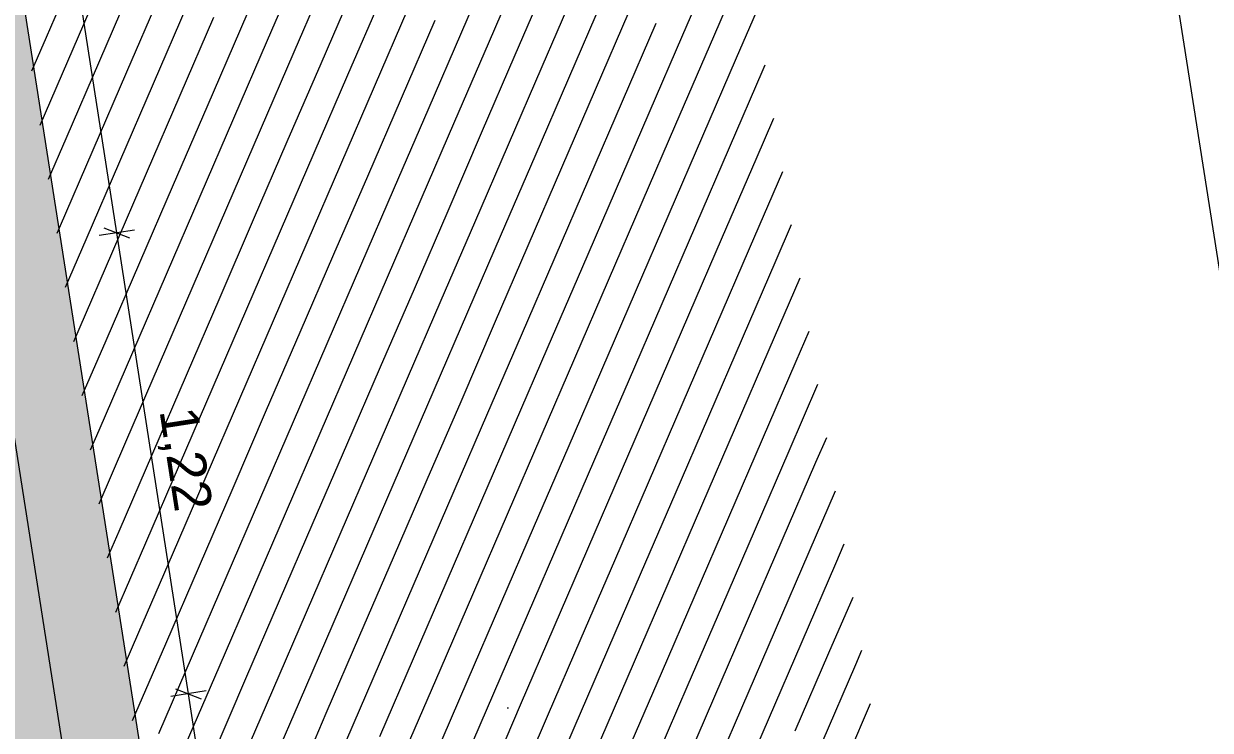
# Model space of a CAD drawing. Header units: millimetres. Extents: x 12535370 to 12592842, y 356201668 to 356234587.
# Drawn here: x 12556462 to 12559566, y 356212874 to 356214722 of the extents above; entities that cross this region are included whole.
import ezdxf
from ezdxf.enums import TextEntityAlignment as Align

# ---------------------------------------------------------------- set-up
doc = ezdxf.new("R2010")
doc.units = ezdxf.units.MM
doc.header["$MEASUREMENT"] = 0
doc.linetypes.add('Dot & Dashed', pattern=[6702.78, 3527.78, -1763.89, 0, -1411.11])
for name, color, linetype in [('New_015 Innenwände', 7, 'Continuous'), ('New_290 Raster _ Achsen', 7, 'Continuous'), ('New_GRUNDSTÜCKSGRENZE', 7, 'Continuous')]:
    doc.layers.add(name, color=color, linetype=linetype)
for name, color, linetype, lineweight in [('New_015 Innenwände_Pen_No__1', 7, 'Continuous', 13), ('New_255 Plangrafiken_Pen_No__39', 8, 'Continuous', 13), ('New_290 Raster _ Achsen_Pen_No__108', 7, 'Continuous', 13), ('New_GRUNDSTÜCKSGRENZE_Pen_No__1', 7, 'Continuous', 13)]:
    doc.layers.add(name, color=color, linetype=linetype, lineweight=lineweight)
doc.styles.add('GENERATED_STYLE_1', font='arial.ttf')
doc.dimstyles.new('GENERATED_STYLE__1', dxfattribs={"dimtxt": 125, "dimasz": 47.5, "dimexe": 0.18, "dimexo": 2, "dimgap": 0, "dimtad": 1, "dimlfac": 0.001, "dimzin": 0, "dimdsep": 46, "dimtxsty": 'GENERATED_STYLE_1', "dimblk": 'ARROWHEAD_2', "dimblk1": 'ARROWHEAD_2', "dimblk2": 'ARROWHEAD_2', "dimcen": 0.09, "dimclrd": 7, "dimclre": 7, "dimclrt": 7, "dimadec": 0, "dimazin": 0, "dimtfac": 1, "dimtdec": 4, "dimtmove": 0, "dimatfit": 3, "dimfxl": 1, "dimtolj": 1, "dimtzin": 0, "dimarcsym": 0})
doc.dimstyles.new('GENERATED_STYLE__2', dxfattribs={"dimtxt": 100, "dimasz": 47.5, "dimexe": 0.18, "dimexo": 2, "dimgap": 0, "dimtad": 1, "dimlfac": 0.001, "dimzin": 0, "dimdsep": 46, "dimtxsty": 'GENERATED_STYLE_1', "dimblk": 'ARROWHEAD_2', "dimblk1": 'ARROWHEAD_2', "dimblk2": 'ARROWHEAD_2', "dimcen": 0.09, "dimclrd": 7, "dimclre": 7, "dimclrt": 7, "dimadec": 0, "dimazin": 0, "dimtfac": 1, "dimtdec": 4, "dimtmove": 0, "dimatfit": 3, "dimfxl": 1, "dimtolj": 1, "dimtzin": 0, "dimarcsym": 0})

# ---------------------------------------------------------------- blocks, each defined once
blk = doc.blocks.new('*X17', base_point=(12240439.2, 356160438.4))
at = {"layer": 'New_255 Plangrafiken_Pen_No__39', "color": 8, "linetype": 'Continuous', "lineweight": 13}
for p, q in [((12557116.5, 356214912.3), (12557028.5, 356214708.4)), ((12557116.5, 356214912.3), (12557028.5, 356214708.4)), ((12557695, 356214904.4), (12557606.9, 356214700.5)), ((12557695, 356214904.4), (12557606.9, 356214700.5)), ((12556608.1, 356214890), (12556520, 356214686.1)), ((12556608.1, 356214890), (12556520, 356214686.1)), ((12557186.6, 356214882.1), (12557098.5, 356214678.1)), ((12557186.6, 356214882.1), (12557098.5, 356214678.1)), ((12557765.1, 356214874.1), (12557677, 356214670.2)), ((12557765.1, 356214874.1), (12557677, 356214670.2)), ((12558273.5, 356214896.5), (12558185.4, 356214692.6)), ((12558273.5, 356214896.5), (12558185.4, 356214692.6)), ((12556678.2, 356214859.7), (12556590.1, 356214655.8)), ((12556678.2, 356214859.7), (12556590.1, 356214655.8)), ((12557256.7, 356214851.8), (12557168.6, 356214647.9)), ((12557256.7, 356214851.8), (12557168.6, 356214647.9)), ((12557835.1, 356214843.9), (12557747, 356214640)), ((12557835.1, 356214843.9), (12557747, 356214640)), ((12558343.5, 356214866.2), (12558255.4, 356214662.3)), ((12558343.5, 356214866.2), (12558255.4, 356214662.3)), ((12556748.2, 356214829.5), (12556660.2, 356214625.5)), ((12556748.2, 356214829.5), (12556660.2, 356214625.5)), ((12557326.7, 356214821.5), (12557238.6, 356214617.6)), ((12557326.7, 356214821.5), (12557238.6, 356214617.6)), ((12557905.2, 356214813.6), (12557817.1, 356214609.7)), ((12557905.2, 356214813.6), (12557817.1, 356214609.7)), ((12556818.3, 356214799.2), (12556730.2, 356214595.3)), ((12556818.3, 356214799.2), (12556730.2, 356214595.3)), ((12557396.8, 356214791.3), (12557308.7, 356214587.4)), ((12557396.8, 356214791.3), (12557308.7, 356214587.4)), ((12557975.2, 356214783.3), (12557887.1, 356214579.4)), ((12557975.2, 356214783.3), (12557887.1, 356214579.4)), ((12556888.3, 356214768.9), (12556800.3, 356214565)), ((12556888.3, 356214768.9), (12556800.3, 356214565)), ((12557466.8, 356214761), (12557378.7, 356214557.1)), ((12557466.8, 356214761), (12557378.7, 356214557.1)), ((12558045.3, 356214753.1), (12557957.2, 356214549.2)), ((12558045.3, 356214753.1), (12557957.2, 356214549.2)), ((12558377.7, 356214752.8), (12558325.5, 356214632)), ((12558377.7, 356214752.8), (12558325.5, 356214632)), ((12556958.4, 356214738.7), (12556870.3, 356214534.8)), ((12556958.4, 356214738.7), (12556870.3, 356214534.8)), ((12557536.9, 356214730.7), (12557448.8, 356214526.8)), ((12557536.9, 356214730.7), (12557448.8, 356214526.8)), ((12558115.3, 356214722.8), (12558027.3, 356214518.9)), ((12558115.3, 356214722.8), (12558027.3, 356214518.9)), ((12556520, 356214686.1), (12556482.1, 356214598.2)), ((12556520, 356214686.1), (12556482.1, 356214598.2)), ((12557028.5, 356214708.4), (12556940.4, 356214504.5)), ((12557028.5, 356214708.4), (12556940.4, 356214504.5)), ((12557606.9, 356214700.5), (12557518.8, 356214496.6)), ((12557606.9, 356214700.5), (12557518.8, 356214496.6)), ((12558185.4, 356214692.6), (12558097.3, 356214488.6)), ((12558185.4, 356214692.6), (12558097.3, 356214488.6)), ((12556590.1, 356214655.8), (12556504.1, 356214456.6)), ((12556590.1, 356214655.8), (12556504.1, 356214456.6)), ((12557098.5, 356214678.1), (12557010.4, 356214474.2)), ((12557098.5, 356214678.1), (12557010.4, 356214474.2)), ((12557677, 356214670.2), (12557588.9, 356214466.3)), ((12557677, 356214670.2), (12557588.9, 356214466.3)), ((12558255.4, 356214662.3), (12558167.4, 356214458.4)), ((12558255.4, 356214662.3), (12558167.4, 356214458.4)), ((12556660.2, 356214625.5), (12556572.1, 356214421.6)), ((12556660.2, 356214625.5), (12556572.1, 356214421.6)), ((12557168.6, 356214647.9), (12557080.5, 356214444)), ((12557168.6, 356214647.9), (12557080.5, 356214444)), ((12557747, 356214640), (12557658.9, 356214436)), ((12557747, 356214640), (12557658.9, 356214436)), ((12558325.5, 356214632), (12558237.4, 356214428.1)), ((12558325.5, 356214632), (12558237.4, 356214428.1)), ((12556730.2, 356214595.3), (12556642.1, 356214391.4)), ((12556730.2, 356214595.3), (12556642.1, 356214391.4)), ((12557238.6, 356214617.6), (12557150.5, 356214413.7)), ((12557238.6, 356214617.6), (12557150.5, 356214413.7)), ((12557817.1, 356214609.7), (12557729, 356214405.8)), ((12557817.1, 356214609.7), (12557729, 356214405.8)), ((12558395.6, 356214601.8), (12558307.5, 356214397.9)), ((12558395.6, 356214601.8), (12558307.5, 356214397.9)), ((12558400.7, 356214613.6), (12558395.6, 356214601.8)), ((12558400.7, 356214613.6), (12558395.6, 356214601.8)), ((12556800.3, 356214565), (12556712.2, 356214361.1)), ((12556800.3, 356214565), (12556712.2, 356214361.1)), ((12557308.7, 356214587.4), (12557220.6, 356214383.4)), ((12557308.7, 356214587.4), (12557220.6, 356214383.4)), ((12557887.1, 356214579.4), (12557799.1, 356214375.5)), ((12557887.1, 356214579.4), (12557799.1, 356214375.5)), ((12556870.3, 356214534.8), (12556782.2, 356214330.8)), ((12556870.3, 356214534.8), (12556782.2, 356214330.8)), ((12557378.7, 356214557.1), (12557290.6, 356214353.2)), ((12557378.7, 356214557.1), (12557290.6, 356214353.2)), ((12557957.2, 356214549.2), (12557869.1, 356214345.3)), ((12557957.2, 356214549.2), (12557869.1, 356214345.3)), ((12556940.4, 356214504.5), (12556852.3, 356214300.6)), ((12556940.4, 356214504.5), (12556852.3, 356214300.6)), ((12557448.8, 356214526.8), (12557360.7, 356214322.9)), ((12557448.8, 356214526.8), (12557360.7, 356214322.9)), ((12558027.3, 356214518.9), (12557939.2, 356214315)), ((12558027.3, 356214518.9), (12557939.2, 356214315)), ((12557010.4, 356214474.2), (12556922.3, 356214270.3)), ((12557010.4, 356214474.2), (12556922.3, 356214270.3)), ((12557518.8, 356214496.6), (12557430.8, 356214292.7)), ((12557518.8, 356214496.6), (12557430.8, 356214292.7)), ((12557588.9, 356214466.3), (12557500.8, 356214262.4)), ((12557588.9, 356214466.3), (12557500.8, 356214262.4)), ((12558097.3, 356214488.6), (12558009.2, 356214284.7)), ((12558097.3, 356214488.6), (12558009.2, 356214284.7)), ((12558423.7, 356214474.4), (12558377.5, 356214367.6)), ((12558423.7, 356214474.4), (12558377.5, 356214367.6)), ((12557080.5, 356214444), (12556992.4, 356214240.1)), ((12557080.5, 356214444), (12556992.4, 356214240.1)), ((12557658.9, 356214436), (12557570.9, 356214232.1)), ((12557658.9, 356214436), (12557570.9, 356214232.1)), ((12558167.4, 356214458.4), (12558079.3, 356214254.5)), ((12558167.4, 356214458.4), (12558079.3, 356214254.5)), ((12556572.1, 356214421.6), (12556526, 356214315.1)), ((12556572.1, 356214421.6), (12556526, 356214315.1)), ((12557150.5, 356214413.7), (12557062.4, 356214209.8)), ((12557150.5, 356214413.7), (12557062.4, 356214209.8)), ((12557729, 356214405.8), (12557640.9, 356214201.9)), ((12557729, 356214405.8), (12557640.9, 356214201.9)), ((12558237.4, 356214428.1), (12558149.3, 356214224.2)), ((12558237.4, 356214428.1), (12558149.3, 356214224.2)), ((12556642.1, 356214391.4), (12556554, 356214187.5)), ((12556642.1, 356214391.4), (12556554, 356214187.5)), ((12557220.6, 356214383.4), (12557132.5, 356214179.5)), ((12557220.6, 356214383.4), (12557132.5, 356214179.5)), ((12557799.1, 356214375.5), (12557711, 356214171.6)), ((12557799.1, 356214375.5), (12557711, 356214171.6)), ((12558307.5, 356214397.9), (12558219.4, 356214193.9)), ((12558307.5, 356214397.9), (12558219.4, 356214193.9)), ((12556712.2, 356214361.1), (12556624.1, 356214157.2)), ((12556712.2, 356214361.1), (12556624.1, 356214157.2)), ((12557290.6, 356214353.2), (12557202.6, 356214149.3)), ((12557290.6, 356214353.2), (12557202.6, 356214149.3)), ((12557869.1, 356214345.3), (12557781, 356214141.3)), ((12557869.1, 356214345.3), (12557781, 356214141.3)), ((12558377.5, 356214367.6), (12558289.4, 356214163.7)), ((12558377.5, 356214367.6), (12558289.4, 356214163.7)), ((12556782.2, 356214330.8), (12556694.1, 356214126.9)), ((12556782.2, 356214330.8), (12556694.1, 356214126.9)), ((12557360.7, 356214322.9), (12557272.6, 356214119)), ((12557360.7, 356214322.9), (12557272.6, 356214119)), ((12557939.2, 356214315), (12557851.1, 356214111.1)), ((12557939.2, 356214315), (12557851.1, 356214111.1)), ((12558446.7, 356214335.3), (12558359.5, 356214133.4)), ((12558446.7, 356214335.3), (12558359.5, 356214133.4)), ((12556852.3, 356214300.6), (12556764.2, 356214096.7)), ((12556852.3, 356214300.6), (12556764.2, 356214096.7)), ((12557430.8, 356214292.7), (12557342.7, 356214088.7)), ((12557430.8, 356214292.7), (12557342.7, 356214088.7)), ((12558009.2, 356214284.7), (12557921.1, 356214080.8)), ((12558009.2, 356214284.7), (12557921.1, 356214080.8)), ((12556922.3, 356214270.3), (12556834.3, 356214066.4)), ((12556922.3, 356214270.3), (12556834.3, 356214066.4)), ((12557500.8, 356214262.4), (12557412.7, 356214058.5)), ((12557500.8, 356214262.4), (12557412.7, 356214058.5)), ((12558079.3, 356214254.5), (12557991.2, 356214050.6)), ((12558079.3, 356214254.5), (12557991.2, 356214050.6)), ((12556992.4, 356214240.1), (12556904.3, 356214036.1)), ((12556992.4, 356214240.1), (12556904.3, 356214036.1)), ((12557570.9, 356214232.1), (12557482.8, 356214028.2)), ((12557570.9, 356214232.1), (12557482.8, 356214028.2)), ((12558149.3, 356214224.2), (12558061.2, 356214020.3)), ((12558149.3, 356214224.2), (12558061.2, 356214020.3)), ((12556554, 356214187.5), (12556548, 356214173.5)), ((12556554, 356214187.5), (12556548, 356214173.5)), ((12557062.4, 356214209.8), (12556974.4, 356214005.9)), ((12557062.4, 356214209.8), (12556974.4, 356214005.9)), ((12557640.9, 356214201.9), (12557552.8, 356213998)), ((12557640.9, 356214201.9), (12557552.8, 356213998)), ((12558219.4, 356214193.9), (12558131.3, 356213990)), ((12558219.4, 356214193.9), (12558131.3, 356213990)), ((12558469.7, 356214196.1), (12558429.5, 356214103.2)), ((12558469.7, 356214196.1), (12558429.5, 356214103.2)), ((12556624.1, 356214157.2), (12556570, 356214032)), ((12556624.1, 356214157.2), (12556570, 356214032)), ((12557132.5, 356214179.5), (12557044.4, 356213975.6)), ((12557132.5, 356214179.5), (12557044.4, 356213975.6)), ((12557711, 356214171.6), (12557622.9, 356213967.7)), ((12557711, 356214171.6), (12557622.9, 356213967.7)), ((12558289.4, 356214163.7), (12558201.3, 356213959.8)), ((12558289.4, 356214163.7), (12558201.3, 356213959.8)), ((12556694.1, 356214126.9), (12556606.1, 356213923)), ((12556694.1, 356214126.9), (12556606.1, 356213923)), ((12557202.6, 356214149.3), (12557114.5, 356213945.4)), ((12557202.6, 356214149.3), (12557114.5, 356213945.4)), ((12557781, 356214141.3), (12557692.9, 356213937.4)), ((12557781, 356214141.3), (12557692.9, 356213937.4)), ((12558359.5, 356214133.4), (12558271.4, 356213929.5)), ((12558359.5, 356214133.4), (12558271.4, 356213929.5)), ((12556764.2, 356214096.7), (12556676.1, 356213892.8)), ((12556764.2, 356214096.7), (12556676.1, 356213892.8)), ((12557272.6, 356214119), (12557184.5, 356213915.1)), ((12557272.6, 356214119), (12557184.5, 356213915.1)), ((12557851.1, 356214111.1), (12557763, 356213907.2)), ((12557851.1, 356214111.1), (12557763, 356213907.2)), ((12558429.5, 356214103.2), (12558341.5, 356213899.2)), ((12558429.5, 356214103.2), (12558341.5, 356213899.2)), ((12556834.3, 356214066.4), (12556746.2, 356213862.5)), ((12556834.3, 356214066.4), (12556746.2, 356213862.5)), ((12557342.7, 356214088.7), (12557254.6, 356213884.8)), ((12557342.7, 356214088.7), (12557254.6, 356213884.8)), ((12557921.1, 356214080.8), (12557833, 356213876.9)), ((12557921.1, 356214080.8), (12557833, 356213876.9)), ((12556904.3, 356214036.1), (12556816.2, 356213832.2)), ((12556904.3, 356214036.1), (12556816.2, 356213832.2)), ((12557412.7, 356214058.5), (12557324.6, 356213854.6)), ((12557412.7, 356214058.5), (12557324.6, 356213854.6)), ((12557991.2, 356214050.6), (12557903.1, 356213846.6)), ((12557991.2, 356214050.6), (12557903.1, 356213846.6)), ((12558492.7, 356214056.9), (12558411.5, 356213869)), ((12558492.7, 356214056.9), (12558411.5, 356213869)), ((12556974.4, 356214005.9), (12556886.3, 356213802)), ((12556974.4, 356214005.9), (12556886.3, 356213802)), ((12557482.8, 356214028.2), (12557394.7, 356213824.3)), ((12557482.8, 356214028.2), (12557394.7, 356213824.3)), ((12558061.2, 356214020.3), (12557973.2, 356213816.4)), ((12558061.2, 356214020.3), (12557973.2, 356213816.4)), ((12557044.4, 356213975.6), (12556956.3, 356213771.7)), ((12557044.4, 356213975.6), (12556956.3, 356213771.7)), ((12557552.8, 356213998), (12557464.7, 356213794)), ((12557552.8, 356213998), (12557464.7, 356213794)), ((12558131.3, 356213990), (12558043.2, 356213786.1)), ((12558131.3, 356213990), (12558043.2, 356213786.1)), ((12557114.5, 356213945.4), (12557026.4, 356213741.4)), ((12557114.5, 356213945.4), (12557026.4, 356213741.4)), ((12557622.9, 356213967.7), (12557534.8, 356213763.8)), ((12557622.9, 356213967.7), (12557534.8, 356213763.8)), ((12558201.3, 356213959.8), (12558113.3, 356213755.9)), ((12558201.3, 356213959.8), (12558113.3, 356213755.9)), ((12556606.1, 356213923), (12556592, 356213890.4)), ((12556606.1, 356213923), (12556592, 356213890.4)), ((12557184.5, 356213915.1), (12557096.4, 356213711.2)), ((12557184.5, 356213915.1), (12557096.4, 356213711.2)), ((12557692.9, 356213937.4), (12557604.9, 356213733.5)), ((12557692.9, 356213937.4), (12557604.9, 356213733.5)), ((12557763, 356213907.2), (12557674.9, 356213703.3)), ((12557763, 356213907.2), (12557674.9, 356213703.3)), ((12558271.4, 356213929.5), (12558183.3, 356213725.6)), ((12558271.4, 356213929.5), (12558183.3, 356213725.6)), ((12558515.7, 356213917.7), (12558481.6, 356213838.7)), ((12558515.7, 356213917.7), (12558481.6, 356213838.7)), ((12556676.1, 356213892.8), (12556613.9, 356213748.8)), ((12556676.1, 356213892.8), (12556613.9, 356213748.8)), ((12557254.6, 356213884.8), (12557166.5, 356213680.9)), ((12557254.6, 356213884.8), (12557166.5, 356213680.9)), ((12557833, 356213876.9), (12557745, 356213673)), ((12557833, 356213876.9), (12557745, 356213673)), ((12558341.5, 356213899.2), (12558253.4, 356213695.3)), ((12558341.5, 356213899.2), (12558253.4, 356213695.3)), ((12556746.2, 356213862.5), (12556658.1, 356213658.6)), ((12556746.2, 356213862.5), (12556658.1, 356213658.6)), ((12557324.6, 356213854.6), (12557236.5, 356213650.7)), ((12557324.6, 356213854.6), (12557236.5, 356213650.7)), ((12557903.1, 356213846.6), (12557815, 356213642.7)), ((12557903.1, 356213846.6), (12557815, 356213642.7)), ((12558411.5, 356213869), (12558323.4, 356213665.1)), ((12558411.5, 356213869), (12558323.4, 356213665.1)), ((12556816.2, 356213832.2), (12556728.1, 356213628.3)), ((12556816.2, 356213832.2), (12556728.1, 356213628.3)), ((12557394.7, 356213824.3), (12557306.6, 356213620.4)), ((12557394.7, 356213824.3), (12557306.6, 356213620.4)), ((12557973.2, 356213816.4), (12557885.1, 356213612.5)), ((12557973.2, 356213816.4), (12557885.1, 356213612.5)), ((12558481.6, 356213838.7), (12558393.5, 356213634.8)), ((12558481.6, 356213838.7), (12558393.5, 356213634.8)), ((12556886.3, 356213802), (12556798.2, 356213598.1)), ((12556886.3, 356213802), (12556798.2, 356213598.1)), ((12557464.7, 356213794), (12557376.7, 356213590.1)), ((12557464.7, 356213794), (12557376.7, 356213590.1)), ((12558043.2, 356213786.1), (12557955.1, 356213582.2)), ((12558043.2, 356213786.1), (12557955.1, 356213582.2)), ((12556956.3, 356213771.7), (12556868.2, 356213567.8)), ((12556956.3, 356213771.7), (12556868.2, 356213567.8)), ((12557534.8, 356213763.8), (12557446.7, 356213559.9)), ((12557534.8, 356213763.8), (12557446.7, 356213559.9)), ((12558113.3, 356213755.9), (12558025.2, 356213551.9)), ((12558113.3, 356213755.9), (12558025.2, 356213551.9)), ((12558538.7, 356213778.5), (12558463.5, 356213604.5)), ((12558538.7, 356213778.5), (12558463.5, 356213604.5)), ((12557026.4, 356213741.4), (12556938.3, 356213537.5)), ((12557026.4, 356213741.4), (12556938.3, 356213537.5)), ((12557604.9, 356213733.5), (12557516.8, 356213529.6)), ((12557604.9, 356213733.5), (12557516.8, 356213529.6)), ((12558183.3, 356213725.6), (12558095.2, 356213521.7)), ((12558183.3, 356213725.6), (12558095.2, 356213521.7)), ((12557096.4, 356213711.2), (12557008.4, 356213507.3)), ((12557096.4, 356213711.2), (12557008.4, 356213507.3)), ((12557674.9, 356213703.3), (12557586.8, 356213499.3)), ((12557674.9, 356213703.3), (12557586.8, 356213499.3)), ((12558253.4, 356213695.3), (12558165.3, 356213491.4)), ((12558253.4, 356213695.3), (12558165.3, 356213491.4)), ((12556658.1, 356213658.6), (12556635.9, 356213607.3)), ((12556658.1, 356213658.6), (12556635.9, 356213607.3)), ((12557166.5, 356213680.9), (12557078.4, 356213477)), ((12557166.5, 356213680.9), (12557078.4, 356213477)), ((12557745, 356213673), (12557656.9, 356213469.1)), ((12557745, 356213673), (12557656.9, 356213469.1)), ((12558323.4, 356213665.1), (12558235.3, 356213461.2)), ((12558323.4, 356213665.1), (12558235.3, 356213461.2)), ((12556728.1, 356213628.3), (12556657.9, 356213465.7)), ((12556728.1, 356213628.3), (12556657.9, 356213465.7)), ((12557236.5, 356213650.7), (12557148.5, 356213446.7)), ((12557236.5, 356213650.7), (12557148.5, 356213446.7)), ((12557815, 356213642.7), (12557726.9, 356213438.8)), ((12557815, 356213642.7), (12557726.9, 356213438.8)), ((12558393.5, 356213634.8), (12558305.4, 356213430.9)), ((12558393.5, 356213634.8), (12558305.4, 356213430.9)), ((12558561.7, 356213639.3), (12558533.6, 356213574.3)), ((12558561.7, 356213639.3), (12558533.6, 356213574.3)), ((12556798.2, 356213598.1), (12556710.1, 356213394.2)), ((12556798.2, 356213598.1), (12556710.1, 356213394.2)), ((12557306.6, 356213620.4), (12557218.5, 356213416.5)), ((12557306.6, 356213620.4), (12557218.5, 356213416.5)), ((12557885.1, 356213612.5), (12557797, 356213408.6)), ((12557885.1, 356213612.5), (12557797, 356213408.6)), ((12558463.5, 356213604.5), (12558375.4, 356213400.6)), ((12558463.5, 356213604.5), (12558375.4, 356213400.6)), ((12556868.2, 356213567.8), (12556780.2, 356213363.9)), ((12556868.2, 356213567.8), (12556780.2, 356213363.9)), ((12557376.7, 356213590.1), (12557288.6, 356213386.2)), ((12557376.7, 356213590.1), (12557288.6, 356213386.2)), ((12557955.1, 356213582.2), (12557867, 356213378.3)), ((12557955.1, 356213582.2), (12557867, 356213378.3)), ((12558533.6, 356213574.3), (12558445.5, 356213370.4)), ((12558533.6, 356213574.3), (12558445.5, 356213370.4)), ((12556938.3, 356213537.5), (12556850.2, 356213333.6)), ((12556938.3, 356213537.5), (12556850.2, 356213333.6)), ((12557446.7, 356213559.9), (12557358.6, 356213356)), ((12557446.7, 356213559.9), (12557358.6, 356213356)), ((12558025.2, 356213551.9), (12557937.1, 356213348)), ((12558025.2, 356213551.9), (12557937.1, 356213348)), ((12557008.4, 356213507.3), (12556920.3, 356213303.4)), ((12557008.4, 356213507.3), (12556920.3, 356213303.4)), ((12557516.8, 356213529.6), (12557428.7, 356213325.7)), ((12557516.8, 356213529.6), (12557428.7, 356213325.7)), ((12558095.2, 356213521.7), (12558007.1, 356213317.8)), ((12558095.2, 356213521.7), (12558007.1, 356213317.8)), ((12557078.4, 356213477), (12556990.3, 356213273.1)), ((12557078.4, 356213477), (12556990.3, 356213273.1)), ((12557586.8, 356213499.3), (12557498.7, 356213295.4)), ((12557586.8, 356213499.3), (12557498.7, 356213295.4)), ((12558165.3, 356213491.4), (12558077.2, 356213287.5)), ((12558165.3, 356213491.4), (12558077.2, 356213287.5)), ((12558584.7, 356213500.1), (12558515.6, 356213340.1)), ((12558584.7, 356213500.1), (12558515.6, 356213340.1)), ((12557148.5, 356213446.7), (12557060.4, 356213242.8)), ((12557148.5, 356213446.7), (12557060.4, 356213242.8)), ((12557656.9, 356213469.1), (12557568.8, 356213265.2)), ((12557656.9, 356213469.1), (12557568.8, 356213265.2)), ((12558235.3, 356213461.2), (12558147.3, 356213257.2)), ((12558235.3, 356213461.2), (12558147.3, 356213257.2)), ((12557218.5, 356213416.5), (12557130.4, 356213212.6)), ((12557218.5, 356213416.5), (12557130.4, 356213212.6)), ((12557726.9, 356213438.8), (12557638.8, 356213234.9)), ((12557726.9, 356213438.8), (12557638.8, 356213234.9)), ((12558305.4, 356213430.9), (12558217.3, 356213227)), ((12558305.4, 356213430.9), (12558217.3, 356213227)), ((12556710.1, 356213394.2), (12556679.9, 356213324.1)), ((12556710.1, 356213394.2), (12556679.9, 356213324.1)), ((12557288.6, 356213386.2), (12557200.5, 356213182.3)), ((12557288.6, 356213386.2), (12557200.5, 356213182.3)), ((12557797, 356213408.6), (12557708.9, 356213204.7)), ((12557797, 356213408.6), (12557708.9, 356213204.7)), ((12558375.4, 356213400.6), (12558287.4, 356213196.7)), ((12558375.4, 356213400.6), (12558287.4, 356213196.7)), ((12556780.2, 356213363.9), (12556701.8, 356213182.6)), ((12556780.2, 356213363.9), (12556701.8, 356213182.6)), ((12557358.6, 356213356), (12557270.5, 356213152.1)), ((12557358.6, 356213356), (12557270.5, 356213152.1)), ((12557867, 356213378.3), (12557779, 356213174.4)), ((12557867, 356213378.3), (12557779, 356213174.4)), ((12557937.1, 356213348), (12557849, 356213144.1)), ((12557937.1, 356213348), (12557849, 356213144.1)), ((12558445.5, 356213370.4), (12558357.4, 356213166.5)), ((12558445.5, 356213370.4), (12558357.4, 356213166.5)), ((12558607.7, 356213360.9), (12558585.6, 356213309.8)), ((12558607.7, 356213360.9), (12558585.6, 356213309.8)), ((12556850.2, 356213333.6), (12556762.1, 356213129.7)), ((12556850.2, 356213333.6), (12556762.1, 356213129.7)), ((12557428.7, 356213325.7), (12557340.6, 356213121.8)), ((12557428.7, 356213325.7), (12557340.6, 356213121.8)), ((12558007.1, 356213317.8), (12557919.1, 356213113.9)), ((12558007.1, 356213317.8), (12557919.1, 356213113.9)), ((12558515.6, 356213340.1), (12558427.5, 356213136.2)), ((12558515.6, 356213340.1), (12558427.5, 356213136.2)), ((12556920.3, 356213303.4), (12556832.2, 356213099.5)), ((12556920.3, 356213303.4), (12556832.2, 356213099.5)), ((12557498.7, 356213295.4), (12557410.6, 356213091.5)), ((12557498.7, 356213295.4), (12557410.6, 356213091.5)), ((12558077.2, 356213287.5), (12557989.1, 356213083.6)), ((12558077.2, 356213287.5), (12557989.1, 356213083.6)), ((12558585.6, 356213309.8), (12558497.5, 356213105.9)), ((12558585.6, 356213309.8), (12558497.5, 356213105.9)), ((12556990.3, 356213273.1), (12556902.2, 356213069.2)), ((12556990.3, 356213273.1), (12556902.2, 356213069.2)), ((12557568.8, 356213265.2), (12557480.7, 356213061.3)), ((12557568.8, 356213265.2), (12557480.7, 356213061.3)), ((12558147.3, 356213257.2), (12558059.2, 356213053.3)), ((12558147.3, 356213257.2), (12558059.2, 356213053.3)), ((12557060.4, 356213242.8), (12556972.3, 356213038.9)), ((12557060.4, 356213242.8), (12556972.3, 356213038.9)), ((12557638.8, 356213234.9), (12557550.8, 356213031)), ((12557638.8, 356213234.9), (12557550.8, 356213031)), ((12558217.3, 356213227), (12558129.2, 356213023.1)), ((12558217.3, 356213227), (12558129.2, 356213023.1)), ((12557130.4, 356213212.6), (12557042.3, 356213008.7)), ((12557130.4, 356213212.6), (12557042.3, 356213008.7)), ((12557708.9, 356213204.7), (12557620.8, 356213000.7)), ((12557708.9, 356213204.7), (12557620.8, 356213000.7)), ((12558287.4, 356213196.7), (12558199.3, 356212992.8)), ((12558287.4, 356213196.7), (12558199.3, 356212992.8)), ((12558630.6, 356213221.7), (12558567.6, 356213075.7)), ((12558630.6, 356213221.7), (12558567.6, 356213075.7)), ((12557200.5, 356213182.3), (12557112.4, 356212978.4)), ((12557200.5, 356213182.3), (12557112.4, 356212978.4)), ((12557779, 356213174.4), (12557690.9, 356212970.5)), ((12557779, 356213174.4), (12557690.9, 356212970.5)), ((12558357.4, 356213166.5), (12558269.3, 356212962.6)), ((12558357.4, 356213166.5), (12558269.3, 356212962.6)), ((12557270.5, 356213152.1), (12557182.5, 356212948.1)), ((12557270.5, 356213152.1), (12557182.5, 356212948.1)), ((12557849, 356213144.1), (12557760.9, 356212940.2)), ((12557849, 356213144.1), (12557760.9, 356212940.2)), ((12558427.5, 356213136.2), (12558339.4, 356212932.3)), ((12558427.5, 356213136.2), (12558339.4, 356212932.3)), ((12556762.1, 356213129.7), (12556723.8, 356213041)), ((12556762.1, 356213129.7), (12556723.8, 356213041)), ((12557340.6, 356213121.8), (12557252.5, 356212917.9)), ((12557340.6, 356213121.8), (12557252.5, 356212917.9)), ((12557919.1, 356213113.9), (12557831, 356212910)), ((12557919.1, 356213113.9), (12557831, 356212910)), ((12558497.5, 356213105.9), (12558409.4, 356212902)), ((12558497.5, 356213105.9), (12558409.4, 356212902)), ((12556832.2, 356213099.5), (12556745.8, 356212899.4)), ((12556832.2, 356213099.5), (12556745.8, 356212899.4)), ((12556902.2, 356213069.2), (12556814.1, 356212865.3)), ((12556902.2, 356213069.2), (12556814.1, 356212865.3)), ((12557410.6, 356213091.5), (12557322.6, 356212887.6)), ((12557410.6, 356213091.5), (12557322.6, 356212887.6)), ((12557989.1, 356213083.6), (12557901, 356212879.7)), ((12557989.1, 356213083.6), (12557901, 356212879.7)), ((12558567.6, 356213075.7), (12558479.5, 356212871.8)), ((12558567.6, 356213075.7), (12558479.5, 356212871.8)), ((12558653.6, 356213082.5), (12558637.6, 356213045.4)), ((12558653.6, 356213082.5), (12558637.6, 356213045.4)), ((12556972.3, 356213038.9), (12556884.2, 356212835)), ((12556972.3, 356213038.9), (12556884.2, 356212835)), ((12557480.7, 356213061.3), (12557392.6, 356212857.4)), ((12557480.7, 356213061.3), (12557392.6, 356212857.4)), ((12558059.2, 356213053.3), (12557971.1, 356212849.4)), ((12558059.2, 356213053.3), (12557971.1, 356212849.4)), ((12558637.6, 356213045.4), (12558549.5, 356212841.5)), ((12558637.6, 356213045.4), (12558549.5, 356212841.5)), ((12557042.3, 356213008.7), (12556954.3, 356212804.8)), ((12557042.3, 356213008.7), (12556954.3, 356212804.8)), ((12557550.8, 356213031), (12557462.7, 356212827.1)), ((12557550.8, 356213031), (12557462.7, 356212827.1)), ((12558129.2, 356213023.1), (12558041.1, 356212819.2)), ((12558129.2, 356213023.1), (12558041.1, 356212819.2)), ((12557112.4, 356212978.4), (12557024.3, 356212774.5)), ((12557112.4, 356212978.4), (12557024.3, 356212774.5)), ((12557620.8, 356213000.7), (12557532.7, 356212796.8)), ((12557620.8, 356213000.7), (12557532.7, 356212796.8)), ((12558199.3, 356212992.8), (12558111.2, 356212788.9)), ((12558199.3, 356212992.8), (12558111.2, 356212788.9)), ((12557182.5, 356212948.1), (12557094.4, 356212744.2)), ((12557182.5, 356212948.1), (12557094.4, 356212744.2)), ((12557690.9, 356212970.5), (12557602.8, 356212766.6)), ((12557690.9, 356212970.5), (12557602.8, 356212766.6)), ((12558269.3, 356212962.6), (12558181.2, 356212758.6)), ((12558269.3, 356212962.6), (12558181.2, 356212758.6)), ((12557252.5, 356212917.9), (12557164.4, 356212714)), ((12557252.5, 356212917.9), (12557164.4, 356212714)), ((12557760.9, 356212940.2), (12557672.8, 356212736.3)), ((12557760.9, 356212940.2), (12557672.8, 356212736.3)), ((12558339.4, 356212932.3), (12558251.3, 356212728.4)), ((12558339.4, 356212932.3), (12558251.3, 356212728.4)), ((12558676.6, 356212943.3), (12558619.6, 356212811.2)), ((12558676.6, 356212943.3), (12558619.6, 356212811.2)), ((12557322.6, 356212887.6), (12557234.5, 356212683.7)), ((12557322.6, 356212887.6), (12557234.5, 356212683.7)), ((12557831, 356212910), (12557742.9, 356212706)), ((12557831, 356212910), (12557742.9, 356212706)), ((12558409.4, 356212902), (12558321.4, 356212698.1)), ((12558409.4, 356212902), (12558321.4, 356212698.1)), ((12557901, 356212879.7), (12557812.9, 356212675.8)), ((12557901, 356212879.7), (12557812.9, 356212675.8))]:
    blk.add_line(p, q, dxfattribs=at)
blk = doc.blocks.new('Fill_3', base_point=(12240439.2, 356160438.4))
at = {"layer": 'New_255 Plangrafiken_Pen_No__39', "color": 8, "linetype": 'Continuous', "lineweight": 13}
blk.add_blockref('*X17', (12240439.2, 356160438.4), dxfattribs=at)
blk = doc.blocks.new('Wall_16', base_point=(12557382.8, 356206312.4))
at = {"layer": 'New_015 Innenwände', "linetype": 'Continuous', "lineweight": 0, "true_color": 0x000000}
h = blk.add_hatch(dxfattribs=at)
h.set_pattern_fill('DÄMMSTOFF__POLYSTYROL_EPS', color=18, style=0, pattern_type=2)
h.set_pattern_definition([(188.904774, (12240439.157, 356160438.356), (-8.0432645, 51.3352306), [30, -60]), (188.904774, (12240398.72, 356160405.72), (-8.0432645, 51.3352306), [30, -60]), (248.904774, (12240409.52, 356160433.71), (-48.479246, 18.701944), [30, -60]), (248.904774, (12240417.56, 356160382.377), (-48.479246, 18.701944), [30, -60]), (308.904774, (12240439.157, 356160438.356), (40.4359815, 32.633287), [30, -60]), (308.904774, (12240447.2, 356160387.02), (40.4359815, 32.633287), [30, -60])])
h.paths.add_polyline_path([(12557778, 356206374.3), (12555446, 356221257.8), (12555248.5, 356221226.8), (12557580.4, 356206343.4)])
h = blk.add_hatch(dxfattribs=at)
h.set_pattern_fill('BETON_BEWEHRT_SN46', color=18, style=0, pattern_type=2)
h.set_pattern_definition([(45, (12240439.16, 356160438.36), (-70.710678, 70.710678), [30, -20]), (45, (12240403.8, 356160473.71), (-70.710678, 70.710678), [100, 0])])
h.paths.add_polyline_path([(12557580.4, 356206343.4), (12555248.5, 356221226.8), (12555050.9, 356221195.8), (12557382.8, 356206312.4)])
at = {"layer": 'New_015 Innenwände_Pen_No__1', "color": 7, "linetype": 'Continuous', "lineweight": 13}
blk.add_line((12557580.4, 356206343.4), (12555248.5, 356221226.8), dxfattribs=at)
at = {"layer": 'New_015 Innenwände_Pen_No__1', "color": 7, "linetype": 'Continuous', "lineweight": 13, "flags": 128}
blk.add_lwpolyline([(12557778, 356206374.3), (12555446, 356221257.8)], dxfattribs=at)
blk = doc.blocks.new('Standard grid marker[33]', base_point=(12539645.8, 356220744.6))
at = {"layer": 'New_290 Raster _ Achsen_Pen_No__108', "color": 7, "linetype": 'Dot & Dashed', "lineweight": 13}
blk.add_line((12540563.8, 356220348), (12561567.2, 356211274.9), dxfattribs=at)
at = {"layer": 'New_290 Raster _ Achsen_Pen_No__108', "color": 7, "lineweight": 13, "style": 'GENERATED_STYLE_1'}
for tag, p in [('AC_MarkerText_1_0', (12539528.5, 356220880.1)), ('AC_MarkerText_1_1', (12562689.2, 356210875))]:
    blk.add_attdef(tag, text='', height=150, rotation=336.6365, dxfattribs=at).set_placement(p, align=Align.TOP_CENTER)
blk = doc.blocks.new('*D160', base_point=(12240439.2, 356160438.4))
at = {"layer": 'New_GRUNDSTÜCKSGRENZE_Pen_No__1', "color": 7, "linetype": 'Continuous', "lineweight": 13, "transparency": 16777216}
for p, q in [((12538554, 356212712), (12538516.8, 356212625.9)), ((12538564.3, 356212690.5), (12538506.4, 356212647.4)), ((12538535.4, 356212669), (12538507.3, 356212681.1)), ((12557164.1, 356204621.7), (12538535.4, 356212669)), ((12557182.7, 356204664.7), (12557145.5, 356204578.7)), ((12557135.1, 356204600.2), (12557193, 356204643.2)), ((12557192.1, 356204609.6), (12557164.1, 356204621.7))]:
    blk.add_line(p, q, dxfattribs=at)
at = {"layer": 'New_GRUNDSTÜCKSGRENZE_Pen_No__1', "color": 7, "lineweight": 13, "transparency": 16777216, "insert": (12547622, 356208738.3), "char_height": 125, "attachment_point": 7, "rotation": 336.6365, "style": 'GENERATED_STYLE_1'}
blk.add_mtext('\\A1;{\\pql;\\fArial|b0|i0|c0|p0;\\W1.000000;20,29\\fArial|b0|i0|c0|p0;\\W1.000000;\\A1{\\H.66x;\\S5^  ;}}', dxfattribs=at)
blk = doc.blocks.new('ARROWHEAD_2')
at = {"color": 0, "linetype": 'Continuous', "lineweight": 0}
for p, q in [((-0.378, -0.655), (0.378, 0.655)), ((0, 0), (-1, 0))]:
    blk.add_line(p, q, dxfattribs=at)
blk = doc.blocks.new('*D175', base_point=(12240439.2, 356160438.4))
at = {"layer": 'New_GRUNDSTÜCKSGRENZE_Pen_No__1', "color": 7, "linetype": 'Continuous', "lineweight": 13, "transparency": 16777216}
for p, q in [((12558103.9, 356223878.4), (12558011.3, 356223863.9)), ((12558091.3, 356223858.2), (12558023.9, 356223884.2)), ((12558057.6, 356223871.2), (12558052.9, 356223901.4)), ((12560800.1, 356206349.1), (12558057.6, 356223871.2)), ((12560846.5, 356206356.4), (12560753.8, 356206341.9)), ((12560766.5, 356206362.1), (12560833.8, 356206336.1)), ((12560804.9, 356206318.9), (12560800.1, 356206349.1))]:
    blk.add_line(p, q, dxfattribs=at)
at = {"layer": 'New_GRUNDSTÜCKSGRENZE_Pen_No__1', "color": 7, "lineweight": 13, "transparency": 16777216, "insert": (12559385.9, 356215352.4), "char_height": 125, "attachment_point": 7, "rotation": 278.8957, "style": 'GENERATED_STYLE_1'}
blk.add_mtext('\\A1;{\\pql;\\fArial|b0|i0|c0|p0;\\W1.000000;17,73\\fArial|b0|i0|c0|p0;\\W1.000000;\\A1{\\H.66x;\\S5^  ;}}', dxfattribs=at)
blk = doc.blocks.new('*D195', base_point=(12240439.2, 356160438.4))
at = {"layer": 'New_GRUNDSTÜCKSGRENZE_Pen_No__1', "color": 7, "linetype": 'Continuous', "lineweight": 13, "transparency": 16777216}
for p, q in [((12556892.5, 356212969.9), (12556705.1, 356214175.4)), ((12556938.8, 356212977.1), (12556846.1, 356212962.8)), ((12556858.8, 356212983), (12556926.1, 356212956.9)), ((12557876, 356206640.6), (12556892.5, 356212969.9)), ((12557922.3, 356206647.8), (12557829.6, 356206633.4)), ((12557842.3, 356206653.6), (12557909.6, 356206627.6)), ((12557880.7, 356206610.4), (12557876, 356206640.6))]:
    blk.add_line(p, q, dxfattribs=at)
at = {"layer": 'New_GRUNDSTÜCKSGRENZE_Pen_No__1', "color": 7, "lineweight": 13, "transparency": 16777216, "insert": (12557355.9, 356209961.4), "char_height": 100, "attachment_point": 7, "rotation": 278.8326, "style": 'GENERATED_STYLE_1'}
blk.add_mtext('\\A1;{\\pql;\\fArial|b0|i0|c0|p0;\\W1.000000;6,40\\fArial|b0|i0|c0|p0;\\W1.000000;\\A1{\\H.66x;\\S5^  ;}}', dxfattribs=at)
blk = doc.blocks.new('*D196', base_point=(12240439.2, 356160438.4))
at = {"layer": 'New_GRUNDSTÜCKSGRENZE_Pen_No__1', "color": 7, "linetype": 'Continuous', "lineweight": 13, "transparency": 16777216}
for p, q in [((12556705.1, 356214175.4), (12556479.2, 356215629.2)), ((12556671.5, 356214188.4), (12556738.8, 356214162.4)), ((12556751.5, 356214182.6), (12556658.8, 356214168.2)), ((12556892.5, 356212969.9), (12556705.1, 356214175.4)), ((12556858.8, 356212983), (12556926.1, 356212956.9))]:
    blk.add_line(p, q, dxfattribs=at)
at = {"layer": 'New_GRUNDSTÜCKSGRENZE_Pen_No__1', "color": 7, "lineweight": 13, "transparency": 16777216, "insert": (12556798.1, 356213707.6), "char_height": 100, "attachment_point": 7, "rotation": 278.8326, "style": 'GENERATED_STYLE_1'}
blk.add_mtext('\\A1;{\\pql;\\fArial|b0|i0|c0|p0;\\W1.000000;1,22}', dxfattribs=at)
blk = doc.blocks.new('*D197', base_point=(12240439.2, 356160438.4))
at = {"layer": 'New_GRUNDSTÜCKSGRENZE_Pen_No__1', "color": 7, "linetype": 'Continuous', "lineweight": 13, "transparency": 16777216}
for p, q in [((12556479.2, 356215629.2), (12556318, 356216666.8)), ((12556525.5, 356215636.4), (12556432.9, 356215622)), ((12556445.6, 356215642.2), (12556512.9, 356215616.2)), ((12556705.1, 356214175.4), (12556479.2, 356215629.2)), ((12556671.5, 356214188.4), (12556738.8, 356214162.4))]:
    blk.add_line(p, q, dxfattribs=at)
at = {"layer": 'New_GRUNDSTÜCKSGRENZE_Pen_No__1', "color": 7, "lineweight": 13, "transparency": 16777216, "insert": (12556591.5, 356215037.3), "char_height": 100, "attachment_point": 7, "rotation": 278.8326, "style": 'GENERATED_STYLE_1'}
blk.add_mtext('\\A1;{\\pql;\\fArial|b0|i0|c0|p0;\\W1.000000;1,47}', dxfattribs=at)
blk = doc.blocks.new('*D206', base_point=(12240439.2, 356160438.4))
at = {"layer": 'New_GRUNDSTÜCKSGRENZE_Pen_No__1', "color": 7, "linetype": 'Continuous', "lineweight": 13, "transparency": 16777216}
for p, q in [((12556290.4, 356215868.8), (12556275.9, 356215961.4)), ((12556270.2, 356215881.4), (12556296.1, 356215948.8)), ((12555888, 356215853.2), (12556283.1, 356215915.1)), ((12556283.1, 356215915.1), (12556313.3, 356215919.8)), ((12555900.9, 356215886.9), (12555875, 356215819.5))]:
    blk.add_line(p, q, dxfattribs=at)
at = {"layer": 'New_GRUNDSTÜCKSGRENZE_Pen_No__1', "color": 7, "lineweight": 13, "transparency": 16777216, "insert": (12556007.1, 356215892.1), "char_height": 100, "attachment_point": 7, "rotation": 8.9048, "style": 'GENERATED_STYLE_1'}
blk.add_mtext('\\A1;{\\pql;\\fArial|b0|i0|c0|p0;\\W1.000000;40}', dxfattribs=at)

msp = doc.modelspace()

# ---------------------------------------------------------------- block references
at = {"layer": 'New_015 Innenwände', "color": 7, "lineweight": 13}
msp.add_blockref('Wall_16', (12557382.821, 356206312.4), dxfattribs=at)
at = {"layer": 'New_255 Plangrafiken_Pen_No__39', "color": 8, "linetype": 'Continuous', "lineweight": 13}
msp.add_blockref('Fill_3', (12240439.157, 356160438.356), dxfattribs=at)
at = {"layer": 'New_290 Raster _ Achsen', "color": 7, "linetype": 'Continuous', "lineweight": 13}
msp.add_blockref('Standard grid marker[33]', (12539645.773, 356220744.612), dxfattribs=at)

# ---------------------------------------------------------------- dimensions: what is measured, and where the dimension line sits
at = {"layer": 'New_GRUNDSTÜCKSGRENZE', "color": 7, "linetype": 'Continuous', "lineweight": 13}
for base, p1, p2, angle, dimstyle, picture, middle, turn in [((12558057.61, 356223871.19), (12557854.794, 356205888.099), (12555111.397, 356223410.052), 98.895694, 'GENERATED_STYLE__1', '*D175', (12559535.694, 356214993.547), 278.895694), ((12556479.227, 356215629.207), (12556105.369, 356214082.211), (12555879.446, 356215536.006), 98.832588, 'GENERATED_STYLE__2', '*D197', (12556660.735, 356214917.01), 278.832588), ((12556283.138, 356215915.104), (12556216.843, 356213754.125), (12556612.022, 356213816.042), 8.904774, 'GENERATED_STYLE__2', '*D206', (12556074.546, 356215953.276), 8.904774), ((12556705.133, 356214175.408), (12556292.686, 356212876.751), (12556105.369, 356214082.211), 98.832588, 'GENERATED_STYLE__2', '*D196', (12556867.347, 356213587.382), 278.832588), ((12556892.45, 356212969.949), (12557325.403, 356206555.067), (12556292.686, 356212876.751), 98.832588, 'GENERATED_STYLE__2', '*D195', (12557469.572, 356209711.828), 278.832588), ((12538535.379, 356212668.969), (12557574.05, 356205570.758), (12538945.362, 356213618.042), 156.636458, 'GENERATED_STYLE__1', '*D160', (12548005.336, 356208673.42), 336.636458)]:
    dim = msp.add_linear_dim(base=base, p1=p1, p2=p2, angle=angle, dimstyle=dimstyle, dxfattribs=at)
    dim.commit()
    dim.dimension.update_dxf_attribs({"geometry": picture, "text_midpoint": middle, "dimtype": 160, "text_rotation": turn})

doc.saveas('drawing.dxf')
